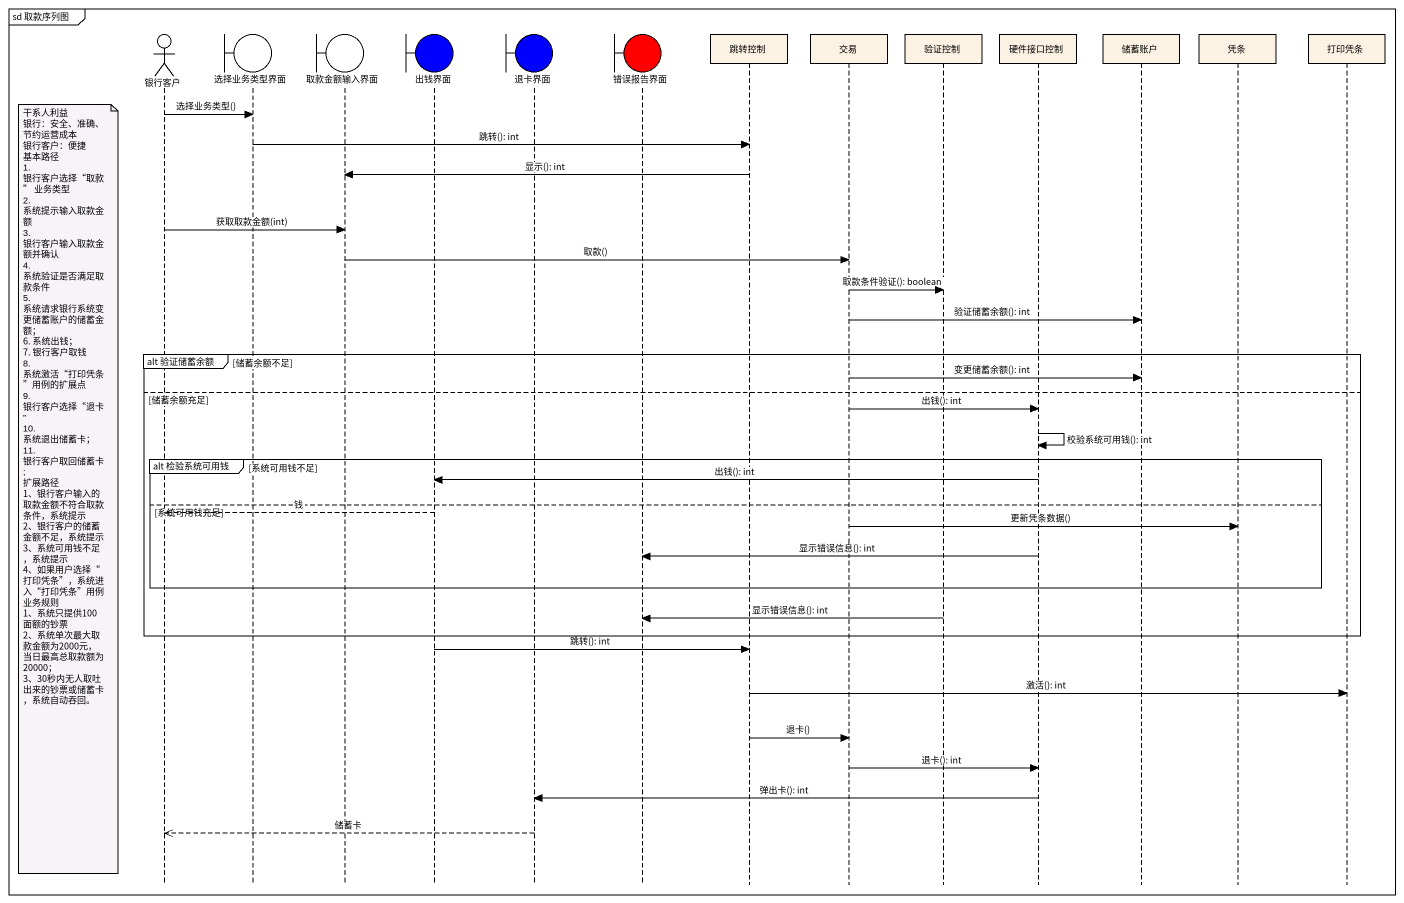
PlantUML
@startuml
mainframe sd 取款序列图
hide footbox
actor 银行客户
boundary 选择业务类型界面
boundary 取款金额输入界面
boundary 出钱界面 #0000FF
boundary 退卡界面 #0000FF
boundary 错误报告界面 #FF0000
participant 跳转控制
participant 交易
participant 验证控制
participant 硬件接口控制
participant 储蓄账户
participant 凭条
participant 打印凭条

银行客户 -> 选择业务类型界面 : 选择业务类型()
选择业务类型界面 -> 跳转控制 : 跳转(): int
跳转控制 -> 取款金额输入界面 : 显示(): int
银行客户 -> 取款金额输入界面 : 获取取款金额(int)
取款金额输入界面 -> 交易 : 取款()
交易 -> 验证控制 : 取款条件验证(): boolean
交易 -> 储蓄账户 : 验证储蓄余额(): int
group alt 验证储蓄余额 [储蓄余额不足]
  交易 -> 储蓄账户 : 变更储蓄余额(): int
else 储蓄余额充足
  交易 -> 硬件接口控制 : 出钱(): int
  硬件接口控制 -> 硬件接口控制 : 校验系统可用钱(): int
  group alt 检验系统可用钱 [系统可用钱不足]
    硬件接口控制 -> 出钱界面 : 出钱(): int
    note left of 银行客户
      干系人利益
      银行：安全、准确、节约运营成本
      银行客户：便捷
      基本路径
      1. 银行客户选择“取款” 业务类型
      2. 系统提示输入取款金额
      3. 银行客户输入取款金额并确认
      4. 系统验证是否满足取款条件
      5. 系统请求银行系统变更储蓄账户的储蓄金额；
      6. 系统出钱；
      7. 银行客户取钱
      8. 系统激活“打印凭条”用例的扩展点
      9. 银行客户选择“退卡”
      10. 系统退出储蓄卡；
      11. 银行客户取回储蓄卡;
      扩展路径
      1、银行客户输入的取款金额不符合取款条件，系统提示
      2、银行客户的储蓄金额不足，系统提示
      3、系统可用钱不足，系统提示
      4、如果用户选择“打印凭条”，系统进入“打印凭条”用例
      业务规则
      1、系统只提供100面额的钞票
      2、系统单次最大取款金额为2000元，当日最高总取款额为20000；
      3、30秒内无人取吐出来的钞票或储蓄卡，系统自动吞回。
    end note
  else 系统可用钱充足
    出钱界面 -->> 银行客户 : 钱
    交易 -> 凭条 : 更新凭条数据()
    硬件接口控制 -> 错误报告界面 : 显示错误信息(): int
  end
  验证控制 -> 错误报告界面 : 显示错误信息(): int
end
出钱界面 -> 跳转控制 : 跳转(): int
跳转控制 -> 打印凭条 : 激活(): int
跳转控制 -> 交易 : 退卡()
交易 -> 硬件接口控制 : 退卡(): int
硬件接口控制 -> 退卡界面 : 弹出卡(): int
退卡界面 -->> 银行客户 : 储蓄卡
@enduml
